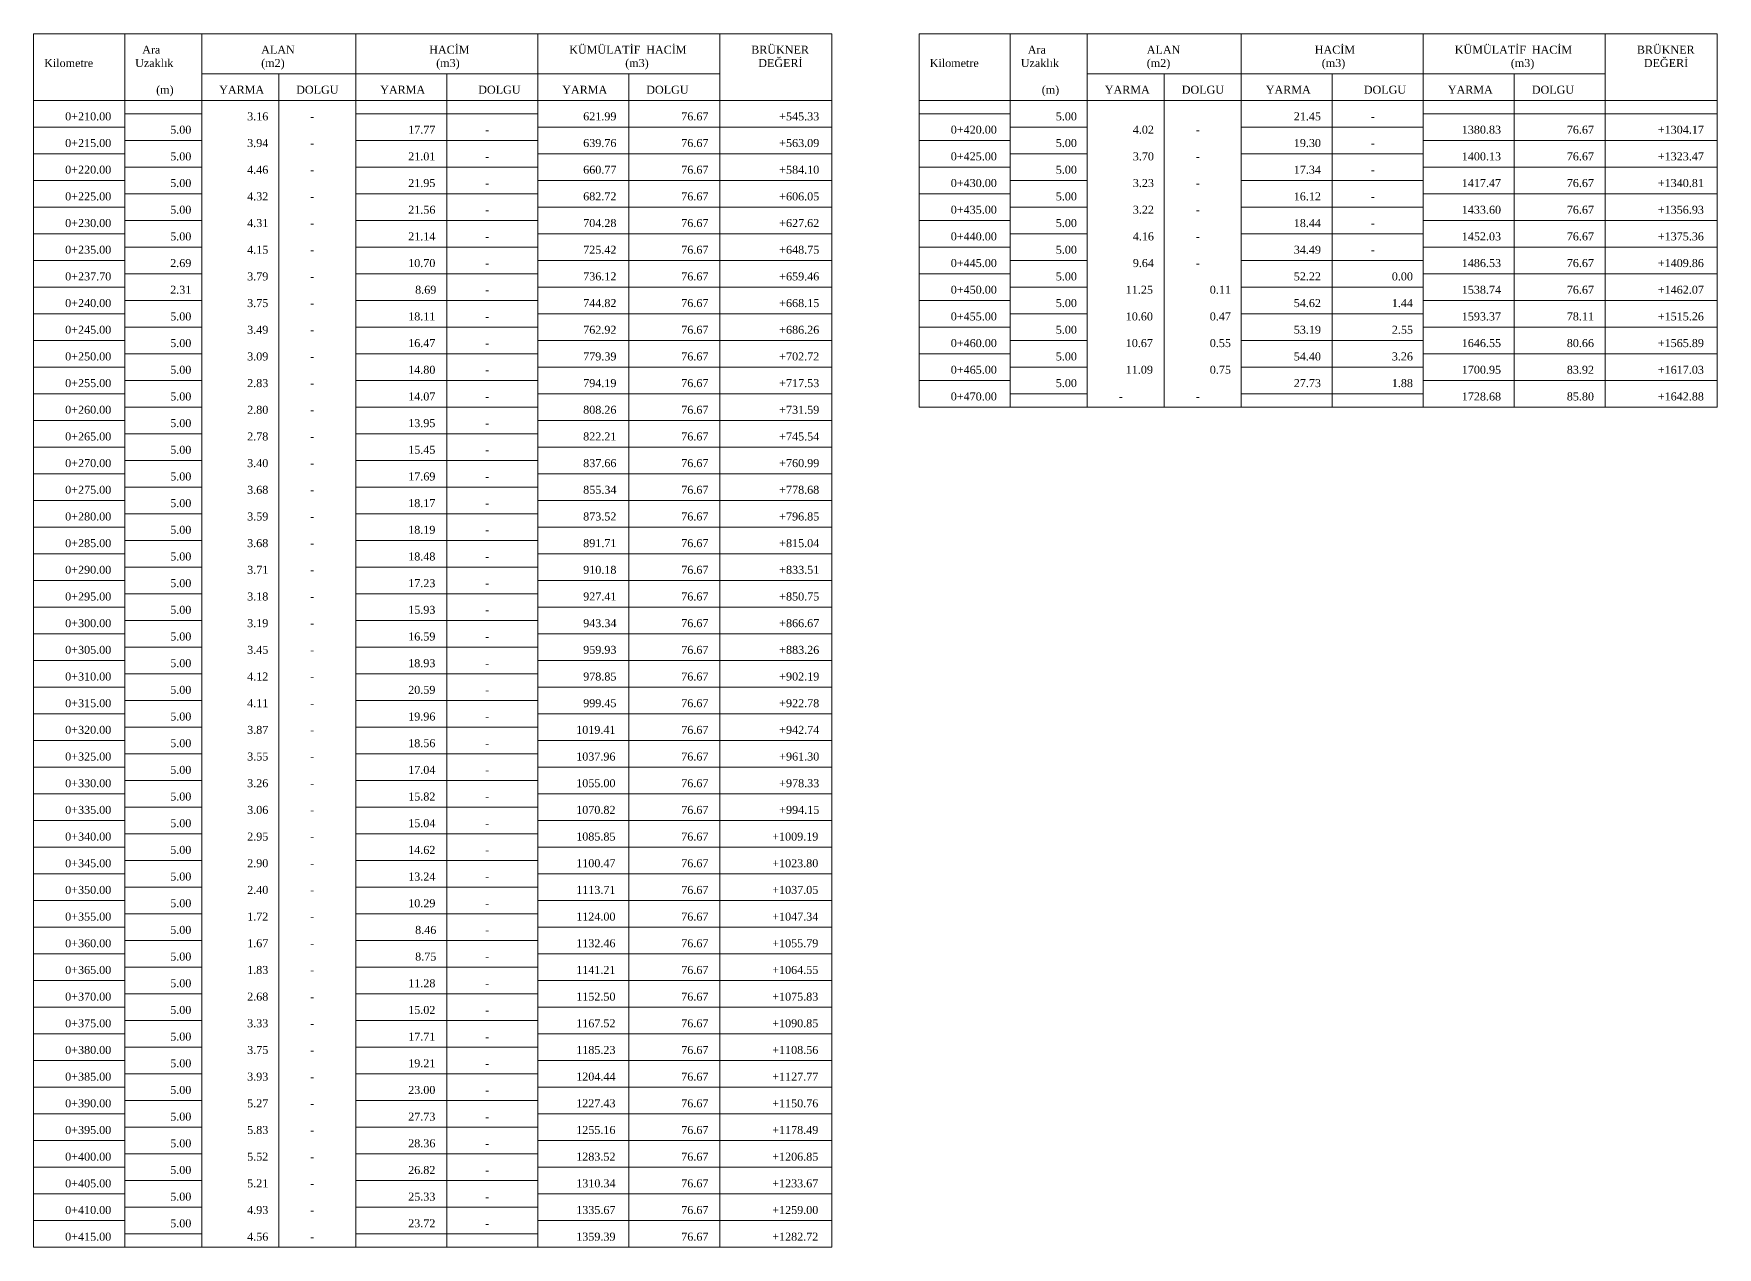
# Model space of a CAD drawing. Header units: metres. Extents: x 478603 to 489313, y 4282657 to 4289463.
# Drawn here: x 485165.8 to 485481.4, y 4285968.2 to 4286195.7 of the extents above; entities that cross this region are included whole.
import ezdxf

# ---------------------------------------------------------------- set-up
doc = ezdxf.new("R2010")
doc.units = ezdxf.units.M
for name, color, linetype, lineweight in [('TB_C', 96, 'Continuous', 0), ('TB_M', 18, 'Continuous', 0), ('TB_R', 1, 'Continuous', 0)]:
    doc.layers.add(name, color=color, linetype=linetype, lineweight=lineweight)
doc.styles.get("Standard").update_dxf_attribs({"font": 'times.ttf'})

msp = doc.modelspace()

# ---------------------------------------------------------------- linework, layer by layer
at = {"layer": 'TB_C'}
for p, q in [((485165.75, 4286195.69), (485315.38, 4286195.69)), ((485165.75, 4286195.69), (485165.75, 4285968.19)), ((485182.82, 4286195.69), (485182.82, 4285968.19)), ((485197.25, 4286195.69), (485197.25, 4285968.19)), ((485226.13, 4286195.69), (485226.13, 4285968.19)), ((485260.25, 4286195.69), (485260.25, 4285968.19)), ((485294.38, 4286195.69), (485294.38, 4285968.19)), ((485315.38, 4286195.69), (485315.38, 4285968.19)), ((485331.78, 4286195.69), (485481.41, 4286195.69)), ((485331.78, 4286195.69), (485331.78, 4286125.69)), ((485348.85, 4286195.69), (485348.85, 4286125.69)), ((485363.28, 4286195.69), (485363.28, 4286125.69)), ((485392.16, 4286195.69), (485392.16, 4286125.69)), ((485426.28, 4286195.69), (485426.28, 4286125.69)), ((485460.41, 4286195.69), (485460.41, 4286125.69)), ((485481.41, 4286195.69), (485481.41, 4286125.69)), ((485197.25, 4286188.19), (485294.38, 4286188.19)), ((485211.69, 4286188.19), (485211.69, 4285968.19)), ((485243.19, 4286188.19), (485243.19, 4285968.19)), ((485277.32, 4286188.19), (485277.32, 4285968.19)), ((485363.28, 4286188.19), (485460.41, 4286188.19)), ((485377.72, 4286188.19), (485377.72, 4286125.69)), ((485409.22, 4286188.19), (485409.22, 4286125.69)), ((485443.35, 4286188.19), (485443.35, 4286125.69)), ((485165.75, 4286183.19), (485315.38, 4286183.19)), ((485331.78, 4286183.19), (485481.41, 4286183.19)), ((485182.82, 4286180.69), (485197.25, 4286180.69)), ((485226.13, 4286180.69), (485260.25, 4286180.69)), ((485331.78, 4286180.69), (485348.85, 4286180.69)), ((485426.28, 4286180.69), (485481.41, 4286180.69)), ((485165.75, 4286178.19), (485182.82, 4286178.19)), ((485260.25, 4286178.19), (485315.38, 4286178.19)), ((485348.85, 4286178.19), (485363.28, 4286178.19)), ((485392.16, 4286178.19), (485426.28, 4286178.19)), ((485165.75, 4286173.19), (485182.82, 4286173.19)), ((485182.82, 4286175.69), (485197.25, 4286175.69)), ((485226.13, 4286175.69), (485260.25, 4286175.69)), ((485260.25, 4286173.19), (485315.38, 4286173.19)), ((485331.78, 4286175.69), (485348.85, 4286175.69)), ((485348.85, 4286173.19), (485363.28, 4286173.19)), ((485392.16, 4286173.19), (485426.28, 4286173.19)), ((485426.28, 4286175.69), (485481.41, 4286175.69)), ((485182.82, 4286170.69), (485197.25, 4286170.69)), ((485226.13, 4286170.69), (485260.25, 4286170.69)), ((485331.78, 4286170.69), (485348.85, 4286170.69)), ((485426.28, 4286170.69), (485481.41, 4286170.69)), ((485165.75, 4286168.19), (485182.82, 4286168.19)), ((485260.25, 4286168.19), (485315.38, 4286168.19)), ((485348.85, 4286168.19), (485363.28, 4286168.19)), ((485392.16, 4286168.19), (485426.28, 4286168.19)), ((485182.82, 4286165.69), (485197.25, 4286165.69)), ((485226.13, 4286165.69), (485260.25, 4286165.69)), ((485331.78, 4286165.69), (485348.85, 4286165.69)), ((485426.28, 4286165.69), (485481.41, 4286165.69)), ((485165.75, 4286163.19), (485182.82, 4286163.19)), ((485182.82, 4286160.69), (485197.25, 4286160.69)), ((485226.13, 4286160.69), (485260.25, 4286160.69)), ((485260.25, 4286163.19), (485315.38, 4286163.19)), ((485331.78, 4286160.69), (485348.85, 4286160.69)), ((485348.85, 4286163.19), (485363.28, 4286163.19)), ((485392.16, 4286163.19), (485426.28, 4286163.19)), ((485426.28, 4286160.69), (485481.41, 4286160.69)), ((485165.75, 4286158.19), (485182.82, 4286158.19)), ((485260.25, 4286158.19), (485315.38, 4286158.19)), ((485348.85, 4286158.19), (485363.28, 4286158.19)), ((485392.16, 4286158.19), (485426.28, 4286158.19)), ((485182.82, 4286155.69), (485197.25, 4286155.69)), ((485226.13, 4286155.69), (485260.25, 4286155.69)), ((485331.78, 4286155.69), (485348.85, 4286155.69)), ((485426.28, 4286155.69), (485481.41, 4286155.69)), ((485165.75, 4286153.19), (485182.82, 4286153.19)), ((485260.25, 4286153.19), (485315.38, 4286153.19)), ((485348.85, 4286153.19), (485363.28, 4286153.19)), ((485392.16, 4286153.19), (485426.28, 4286153.19)), ((485165.75, 4286148.19), (485182.82, 4286148.19)), ((485182.82, 4286150.69), (485197.25, 4286150.69)), ((485226.13, 4286150.69), (485260.25, 4286150.69)), ((485260.25, 4286148.19), (485315.38, 4286148.19)), ((485331.78, 4286150.69), (485348.85, 4286150.69)), ((485348.85, 4286148.19), (485363.28, 4286148.19)), ((485392.16, 4286148.19), (485426.28, 4286148.19)), ((485426.28, 4286150.69), (485481.41, 4286150.69)), ((485182.82, 4286145.69), (485197.25, 4286145.69)), ((485226.13, 4286145.69), (485260.25, 4286145.69)), ((485331.78, 4286145.69), (485348.85, 4286145.69)), ((485426.28, 4286145.69), (485481.41, 4286145.69)), ((485165.75, 4286143.19), (485182.82, 4286143.19)), ((485260.25, 4286143.19), (485315.38, 4286143.19)), ((485348.85, 4286143.19), (485363.28, 4286143.19)), ((485392.16, 4286143.19), (485426.28, 4286143.19)), ((485182.82, 4286140.69), (485197.25, 4286140.69)), ((485226.13, 4286140.69), (485260.25, 4286140.69)), ((485331.78, 4286140.69), (485348.85, 4286140.69)), ((485426.28, 4286140.69), (485481.41, 4286140.69)), ((485165.75, 4286138.19), (485182.82, 4286138.19)), ((485182.82, 4286135.69), (485197.25, 4286135.69)), ((485226.13, 4286135.69), (485260.25, 4286135.69)), ((485260.25, 4286138.19), (485315.38, 4286138.19)), ((485331.78, 4286135.69), (485348.85, 4286135.69)), ((485348.85, 4286138.19), (485363.28, 4286138.19)), ((485392.16, 4286138.19), (485426.28, 4286138.19)), ((485426.28, 4286135.69), (485481.41, 4286135.69)), ((485165.75, 4286133.19), (485182.82, 4286133.19)), ((485260.25, 4286133.19), (485315.38, 4286133.19)), ((485348.85, 4286133.19), (485363.28, 4286133.19)), ((485392.16, 4286133.19), (485426.28, 4286133.19)), ((485182.82, 4286130.69), (485197.25, 4286130.69)), ((485226.13, 4286130.69), (485260.25, 4286130.69)), ((485331.78, 4286130.69), (485348.85, 4286130.69)), ((485426.28, 4286130.69), (485481.41, 4286130.69)), ((485165.75, 4286128.19), (485182.82, 4286128.19)), ((485260.25, 4286128.19), (485315.38, 4286128.19)), ((485348.85, 4286128.19), (485363.28, 4286128.19)), ((485392.16, 4286128.19), (485426.28, 4286128.19)), ((485165.75, 4286123.19), (485182.82, 4286123.19)), ((485182.82, 4286125.69), (485197.25, 4286125.69)), ((485226.13, 4286125.69), (485260.25, 4286125.69)), ((485260.25, 4286123.19), (485315.38, 4286123.19)), ((485331.78, 4286125.69), (485481.41, 4286125.69)), ((485182.82, 4286120.69), (485197.25, 4286120.69)), ((485226.13, 4286120.69), (485260.25, 4286120.69)), ((485165.75, 4286118.19), (485182.82, 4286118.19)), ((485260.25, 4286118.19), (485315.38, 4286118.19)), ((485165.75, 4286113.19), (485182.82, 4286113.19)), ((485182.82, 4286115.69), (485197.25, 4286115.69)), ((485226.13, 4286115.69), (485260.25, 4286115.69)), ((485260.25, 4286113.19), (485315.38, 4286113.19)), ((485182.82, 4286110.69), (485197.25, 4286110.69)), ((485226.13, 4286110.69), (485260.25, 4286110.69)), ((485165.75, 4286108.19), (485182.82, 4286108.19)), ((485260.25, 4286108.19), (485315.38, 4286108.19)), ((485182.82, 4286105.69), (485197.25, 4286105.69)), ((485226.13, 4286105.69), (485260.25, 4286105.69)), ((485165.75, 4286103.19), (485182.82, 4286103.19)), ((485182.82, 4286100.69), (485197.25, 4286100.69)), ((485226.13, 4286100.69), (485260.25, 4286100.69)), ((485260.25, 4286103.19), (485315.38, 4286103.19)), ((485165.75, 4286098.19), (485182.82, 4286098.19)), ((485260.25, 4286098.19), (485315.38, 4286098.19)), ((485182.82, 4286095.69), (485197.25, 4286095.69)), ((485226.13, 4286095.69), (485260.25, 4286095.69)), ((485165.75, 4286093.19), (485182.82, 4286093.19)), ((485260.25, 4286093.19), (485315.38, 4286093.19)), ((485165.75, 4286088.19), (485182.82, 4286088.19)), ((485182.82, 4286090.69), (485197.25, 4286090.69)), ((485226.13, 4286090.69), (485260.25, 4286090.69)), ((485260.25, 4286088.19), (485315.38, 4286088.19)), ((485182.82, 4286085.69), (485197.25, 4286085.69)), ((485226.13, 4286085.69), (485260.25, 4286085.69)), ((485165.75, 4286083.19), (485182.82, 4286083.19)), ((485260.25, 4286083.19), (485315.38, 4286083.19)), ((485182.82, 4286080.69), (485197.25, 4286080.69)), ((485226.13, 4286080.69), (485260.25, 4286080.69)), ((485165.75, 4286078.19), (485182.82, 4286078.19)), ((485182.82, 4286075.69), (485197.25, 4286075.69)), ((485226.13, 4286075.69), (485260.25, 4286075.69)), ((485260.25, 4286078.19), (485315.38, 4286078.19)), ((485165.75, 4286073.19), (485182.82, 4286073.19)), ((485260.25, 4286073.19), (485315.38, 4286073.19)), ((485182.82, 4286070.69), (485197.25, 4286070.69)), ((485226.13, 4286070.69), (485260.25, 4286070.69)), ((485165.75, 4286068.19), (485182.82, 4286068.19)), ((485260.25, 4286068.19), (485315.38, 4286068.19)), ((485165.75, 4286063.19), (485182.82, 4286063.19)), ((485182.82, 4286065.69), (485197.25, 4286065.69)), ((485226.13, 4286065.69), (485260.25, 4286065.69)), ((485260.25, 4286063.19), (485315.38, 4286063.19)), ((485182.82, 4286060.69), (485197.25, 4286060.69)), ((485226.13, 4286060.69), (485260.25, 4286060.69)), ((485165.75, 4286058.19), (485182.82, 4286058.19)), ((485260.25, 4286058.19), (485315.38, 4286058.19)), ((485165.75, 4286053.19), (485182.82, 4286053.19)), ((485182.82, 4286055.69), (485197.25, 4286055.69)), ((485226.13, 4286055.69), (485260.25, 4286055.69)), ((485260.25, 4286053.19), (485315.38, 4286053.19)), ((485182.82, 4286050.69), (485197.25, 4286050.69)), ((485226.13, 4286050.69), (485260.25, 4286050.69)), ((485165.75, 4286048.19), (485182.82, 4286048.19)), ((485260.25, 4286048.19), (485315.38, 4286048.19)), ((485182.82, 4286045.69), (485197.25, 4286045.69)), ((485226.13, 4286045.69), (485260.25, 4286045.69)), ((485165.75, 4286043.19), (485182.82, 4286043.19)), ((485182.82, 4286040.69), (485197.25, 4286040.69)), ((485226.13, 4286040.69), (485260.25, 4286040.69)), ((485260.25, 4286043.19), (485315.38, 4286043.19)), ((485165.75, 4286038.19), (485182.82, 4286038.19)), ((485260.25, 4286038.19), (485315.38, 4286038.19)), ((485182.82, 4286035.69), (485197.25, 4286035.69)), ((485226.13, 4286035.69), (485260.25, 4286035.69)), ((485165.75, 4286033.19), (485182.82, 4286033.19)), ((485260.25, 4286033.19), (485315.38, 4286033.19)), ((485165.75, 4286028.19), (485182.82, 4286028.19)), ((485182.82, 4286030.69), (485197.25, 4286030.69)), ((485226.13, 4286030.69), (485260.25, 4286030.69)), ((485260.25, 4286028.19), (485315.38, 4286028.19)), ((485182.82, 4286025.69), (485197.25, 4286025.69)), ((485226.13, 4286025.69), (485260.25, 4286025.69)), ((485165.75, 4286023.19), (485182.82, 4286023.19)), ((485260.25, 4286023.19), (485315.38, 4286023.19)), ((485182.82, 4286020.69), (485197.25, 4286020.69)), ((485226.13, 4286020.69), (485260.25, 4286020.69)), ((485165.75, 4286018.19), (485182.82, 4286018.19)), ((485182.82, 4286015.69), (485197.25, 4286015.69)), ((485226.13, 4286015.69), (485260.25, 4286015.69)), ((485260.25, 4286018.19), (485315.38, 4286018.19)), ((485165.75, 4286013.19), (485182.82, 4286013.19)), ((485260.25, 4286013.19), (485315.38, 4286013.19)), ((485182.82, 4286010.69), (485197.25, 4286010.69)), ((485226.13, 4286010.69), (485260.25, 4286010.69)), ((485165.75, 4286008.19), (485182.82, 4286008.19)), ((485260.25, 4286008.19), (485315.38, 4286008.19)), ((485165.75, 4286003.19), (485182.82, 4286003.19)), ((485182.82, 4286005.69), (485197.25, 4286005.69)), ((485226.13, 4286005.69), (485260.25, 4286005.69)), ((485260.25, 4286003.19), (485315.38, 4286003.19)), ((485182.82, 4286000.69), (485197.25, 4286000.69)), ((485226.13, 4286000.69), (485260.25, 4286000.69)), ((485165.75, 4285998.19), (485182.82, 4285998.19)), ((485260.25, 4285998.19), (485315.38, 4285998.19)), ((485165.75, 4285993.19), (485182.82, 4285993.19)), ((485182.82, 4285995.69), (485197.25, 4285995.69)), ((485226.13, 4285995.69), (485260.25, 4285995.69)), ((485260.25, 4285993.19), (485315.38, 4285993.19)), ((485182.82, 4285990.69), (485197.25, 4285990.69)), ((485226.13, 4285990.69), (485260.25, 4285990.69)), ((485165.75, 4285988.19), (485182.82, 4285988.19)), ((485260.25, 4285988.19), (485315.38, 4285988.19)), ((485182.82, 4285985.69), (485197.25, 4285985.69)), ((485226.13, 4285985.69), (485260.25, 4285985.69)), ((485165.75, 4285983.19), (485182.82, 4285983.19)), ((485182.82, 4285980.69), (485197.25, 4285980.69)), ((485226.13, 4285980.69), (485260.25, 4285980.69)), ((485260.25, 4285983.19), (485315.38, 4285983.19)), ((485165.75, 4285978.19), (485182.82, 4285978.19)), ((485260.25, 4285978.19), (485315.38, 4285978.19)), ((485182.82, 4285975.69), (485197.25, 4285975.69)), ((485226.13, 4285975.69), (485260.25, 4285975.69)), ((485165.75, 4285973.19), (485182.82, 4285973.19)), ((485260.25, 4285973.19), (485315.38, 4285973.19)), ((485165.75, 4285968.19), (485315.38, 4285968.19)), ((485182.82, 4285970.69), (485197.25, 4285970.69)), ((485226.13, 4285970.69), (485260.25, 4285970.69))]:
    msp.add_line(p, q, dxfattribs=at)

# ---------------------------------------------------------------- texts
at = {"layer": 'TB_M'}
for s, p in [('Ara', (485186.1, 4286191.94)), ('ALAN', (485208.41, 4286191.94)), ('HACİM', (485239.91, 4286191.94)), ('KÜMÜLATİF', (485266.16, 4286191.94)), ('HACİM', (485280.6, 4286191.94)), ('BRÜKNER', (485300.28, 4286191.94)), ('Ara', (485352.13, 4286191.94)), ('ALAN', (485374.44, 4286191.94)), ('HACİM', (485405.94, 4286191.94)), ('KÜMÜLATİF', (485432.19, 4286191.94)), ('HACİM', (485446.63, 4286191.94)), ('BRÜKNER', (485466.32, 4286191.94)), ('Kilometre', (485167.72, 4286189.44)), ('Uzaklık', (485184.78, 4286189.44)), ('(m2)', (485208.41, 4286189.44)), ('(m3)', (485241.22, 4286189.44)), ('(m3)', (485276.66, 4286189.44)), ('DEĞERİ', (485301.6, 4286189.44)), ('Kilometre', (485333.75, 4286189.44)), ('Uzaklık', (485350.82, 4286189.44)), ('(m2)', (485374.44, 4286189.44)), ('(m3)', (485407.25, 4286189.44)), ('(m3)', (485442.69, 4286189.44)), ('DEĞERİ', (485467.63, 4286189.44)), ('(m)', (485188.72, 4286184.44)), ('YARMA', (485200.53, 4286184.44)), ('DOLGU', (485214.97, 4286184.44)), ('YARMA', (485230.72, 4286184.44)), ('DOLGU', (485249.1, 4286184.44)), ('YARMA', (485264.85, 4286184.44)), ('DOLGU', (485280.6, 4286184.44)), ('(m)', (485354.75, 4286184.44)), ('YARMA', (485366.57, 4286184.44)), ('DOLGU', (485381, 4286184.44)), ('YARMA', (485396.75, 4286184.44)), ('DOLGU', (485415.13, 4286184.44)), ('YARMA', (485430.88, 4286184.44)), ('DOLGU', (485446.63, 4286184.44)), ('0+210.00', (485171.66, 4286179.44)), ('-', (485217.6, 4286179.44)), ('-', (485416.44, 4286179.44)), ('-', (485250.41, 4286176.94)), ('0+420.00', (485337.69, 4286176.94)), ('-', (485383.63, 4286176.94)), ('0+215.00', (485171.66, 4286174.44)), ('-', (485217.6, 4286174.44)), ('0+425.00', (485337.69, 4286171.94)), ('-', (485416.44, 4286174.44)), ('0+220.00', (485171.66, 4286169.44)), ('-', (485217.6, 4286169.44)), ('-', (485250.41, 4286171.94)), ('-', (485383.63, 4286171.94)), ('-', (485416.44, 4286169.44)), ('-', (485250.41, 4286166.94)), ('0+430.00', (485337.69, 4286166.94)), ('-', (485383.63, 4286166.94)), ('0+225.00', (485171.66, 4286164.44)), ('-', (485217.6, 4286164.44)), ('-', (485416.44, 4286164.44)), ('0+230.00', (485171.66, 4286159.44)), ('-', (485250.41, 4286161.94)), ('0+435.00', (485337.69, 4286161.94)), ('-', (485383.63, 4286161.94)), ('-', (485217.6, 4286159.44)), ('-', (485250.41, 4286156.94)), ('0+440.00', (485337.69, 4286156.94)), ('-', (485383.63, 4286156.94)), ('-', (485416.44, 4286159.44)), ('0+235.00', (485171.66, 4286154.44)), ('-', (485217.6, 4286154.44)), ('-', (485416.44, 4286154.44)), ('-', (485250.41, 4286151.94)), ('0+445.00', (485337.69, 4286151.94)), ('-', (485383.63, 4286151.94)), ('0+237.70', (485171.66, 4286149.44)), ('-', (485217.6, 4286149.44)), ('0+450.00', (485337.69, 4286146.94)), ('0+240.00', (485171.66, 4286144.44)), ('-', (485217.6, 4286144.44)), ('-', (485250.41, 4286146.94)), ('-', (485250.41, 4286141.94)), ('0+455.00', (485337.69, 4286141.94)), ('0+245.00', (485171.66, 4286139.44)), ('-', (485217.6, 4286139.44)), ('0+460.00', (485337.69, 4286136.94)), ('0+250.00', (485171.66, 4286134.44)), ('-', (485250.41, 4286136.94)), ('-', (485217.6, 4286134.44)), ('-', (485250.41, 4286131.94)), ('0+465.00', (485337.69, 4286131.94)), ('0+255.00', (485171.66, 4286129.44)), ('-', (485217.6, 4286129.44)), ('0+260.00', (485171.66, 4286124.44)), ('-', (485250.41, 4286126.94)), ('0+470.00', (485337.69, 4286126.94)), ('-', (485369.19, 4286126.94)), ('-', (485383.63, 4286126.94)), ('-', (485217.6, 4286124.44)), ('0+265.00', (485171.66, 4286119.44)), ('-', (485217.6, 4286119.44)), ('-', (485250.41, 4286121.94)), ('-', (485250.41, 4286116.94)), ('0+270.00', (485171.66, 4286114.44)), ('-', (485217.6, 4286114.44)), ('0+275.00', (485171.66, 4286109.44)), ('-', (485217.6, 4286109.44)), ('-', (485250.41, 4286111.94)), ('-', (485250.41, 4286106.94)), ('0+280.00', (485171.66, 4286104.44)), ('-', (485217.6, 4286104.44)), ('0+285.00', (485171.66, 4286099.44)), ('-', (485250.41, 4286101.94)), ('-', (485217.6, 4286099.44)), ('-', (485250.41, 4286096.94)), ('0+290.00', (485171.66, 4286094.44)), ('-', (485217.6, 4286094.44)), ('-', (485250.41, 4286091.94)), ('0+295.00', (485171.66, 4286089.44)), ('-', (485217.6, 4286089.44)), ('0+300.00', (485171.66, 4286084.44)), ('-', (485217.6, 4286084.44)), ('-', (485250.41, 4286086.94)), ('-', (485250.41, 4286081.94)), ('0+305.00', (485171.66, 4286079.44)), ('-', (485217.6, 4286079.44)), ('0+310.00', (485171.66, 4286074.44)), ('-', (485250.41, 4286076.94)), ('-', (485217.6, 4286074.44)), ('-', (485250.41, 4286071.94)), ('0+315.00', (485171.66, 4286069.44)), ('-', (485217.6, 4286069.44)), ('0+320.00', (485171.66, 4286064.44)), ('-', (485250.41, 4286066.94)), ('-', (485217.6, 4286064.44)), ('0+325.00', (485171.66, 4286059.44)), ('-', (485217.6, 4286059.44)), ('-', (485250.41, 4286061.94)), ('-', (485250.41, 4286056.94)), ('0+330.00', (485171.66, 4286054.44)), ('-', (485217.6, 4286054.44)), ('0+335.00', (485171.66, 4286049.44)), ('-', (485217.6, 4286049.44)), ('-', (485250.41, 4286051.94)), ('-', (485250.41, 4286046.94)), ('0+340.00', (485171.66, 4286044.44)), ('-', (485217.6, 4286044.44)), ('0+345.00', (485171.66, 4286039.44)), ('-', (485250.41, 4286041.94)), ('-', (485217.6, 4286039.44)), ('-', (485250.41, 4286036.94)), ('0+350.00', (485171.66, 4286034.44)), ('-', (485217.6, 4286034.44)), ('-', (485250.41, 4286031.94)), ('0+355.00', (485171.66, 4286029.44)), ('-', (485217.6, 4286029.44)), ('0+360.00', (485171.66, 4286024.44)), ('-', (485217.6, 4286024.44)), ('-', (485250.41, 4286026.94)), ('-', (485250.41, 4286021.94)), ('0+365.00', (485171.66, 4286019.44)), ('-', (485217.6, 4286019.44)), ('0+370.00', (485171.66, 4286014.44)), ('-', (485250.41, 4286016.94)), ('-', (485217.6, 4286014.44)), ('-', (485250.41, 4286011.94)), ('0+375.00', (485171.66, 4286009.44)), ('-', (485217.6, 4286009.44)), ('0+380.00', (485171.66, 4286004.44)), ('-', (485250.41, 4286006.94)), ('-', (485217.6, 4286004.44)), ('0+385.00', (485171.66, 4285999.44)), ('-', (485217.6, 4285999.44)), ('-', (485250.41, 4286001.94)), ('-', (485250.41, 4285996.94)), ('0+390.00', (485171.66, 4285994.44)), ('-', (485217.6, 4285994.44)), ('0+395.00', (485171.66, 4285989.44)), ('-', (485217.6, 4285989.44)), ('-', (485250.41, 4285991.94)), ('-', (485250.41, 4285986.94)), ('0+400.00', (485171.66, 4285984.44)), ('-', (485217.6, 4285984.44)), ('0+405.00', (485171.66, 4285979.44)), ('-', (485250.41, 4285981.94)), ('-', (485217.6, 4285979.44)), ('-', (485250.41, 4285976.94)), ('0+410.00', (485171.66, 4285974.44)), ('-', (485217.6, 4285974.44)), ('-', (485250.41, 4285971.94)), ('0+415.00', (485171.66, 4285969.44)), ('-', (485217.6, 4285969.44))]:
    msp.add_text(s, height=1.5, dxfattribs=at).set_placement(p)
at = {"layer": 'TB_R'}
for s, p in [('3.16', (485205.78, 4286179.44)), ('621.99', (485268.78, 4286179.44)), ('76.67', (485287.16, 4286179.44)), ('+545.33', (485305.53, 4286179.44)), ('5.00', (485357.38, 4286179.44)), ('21.45', (485402, 4286179.44)), ('5.00', (485191.35, 4286176.94)), ('17.77', (485235.97, 4286176.94)), ('4.02', (485371.82, 4286176.94)), ('1380.83', (485433.5, 4286176.94)), ('76.67', (485453.19, 4286176.94)), ('+1304.17', (485470.25, 4286176.94)), ('5.00', (485191.35, 4286171.94)), ('3.94', (485205.78, 4286174.44)), ('21.01', (485235.97, 4286171.94)), ('639.76', (485268.78, 4286174.44)), ('76.67', (485287.16, 4286174.44)), ('+563.09', (485305.53, 4286174.44)), ('5.00', (485357.38, 4286174.44)), ('3.70', (485371.82, 4286171.94)), ('19.30', (485402, 4286174.44)), ('1400.13', (485433.5, 4286171.94)), ('76.67', (485453.19, 4286171.94)), ('+1323.47', (485470.25, 4286171.94)), ('4.46', (485205.78, 4286169.44)), ('660.77', (485268.78, 4286169.44)), ('76.67', (485287.16, 4286169.44)), ('+584.10', (485305.53, 4286169.44)), ('5.00', (485357.38, 4286169.44)), ('17.34', (485402, 4286169.44)), ('5.00', (485191.35, 4286166.94)), ('21.95', (485235.97, 4286166.94)), ('3.23', (485371.82, 4286166.94)), ('1417.47', (485433.5, 4286166.94)), ('76.67', (485453.19, 4286166.94)), ('+1340.81', (485470.25, 4286166.94)), ('4.32', (485205.78, 4286164.44)), ('682.72', (485268.78, 4286164.44)), ('76.67', (485287.16, 4286164.44)), ('+606.05', (485305.53, 4286164.44)), ('5.00', (485357.38, 4286164.44)), ('16.12', (485402, 4286164.44)), ('5.00', (485191.35, 4286161.94)), ('4.31', (485205.78, 4286159.44)), ('21.56', (485235.97, 4286161.94)), ('704.28', (485268.78, 4286159.44)), ('76.67', (485287.16, 4286159.44)), ('+627.62', (485305.53, 4286159.44)), ('5.00', (485357.38, 4286159.44)), ('3.22', (485371.82, 4286161.94)), ('18.44', (485402, 4286159.44)), ('1433.60', (485433.5, 4286161.94)), ('76.67', (485453.19, 4286161.94)), ('+1356.93', (485470.25, 4286161.94)), ('5.00', (485191.35, 4286156.94)), ('21.14', (485235.97, 4286156.94)), ('4.16', (485371.82, 4286156.94)), ('1452.03', (485433.5, 4286156.94)), ('76.67', (485453.19, 4286156.94)), ('+1375.36', (485470.25, 4286156.94)), ('4.15', (485205.78, 4286154.44)), ('725.42', (485268.78, 4286154.44)), ('76.67', (485287.16, 4286154.44)), ('+648.75', (485305.53, 4286154.44)), ('5.00', (485357.38, 4286154.44)), ('34.49', (485402, 4286154.44)), ('2.69', (485191.35, 4286151.94)), ('10.70', (485235.97, 4286151.94)), ('9.64', (485371.82, 4286151.94)), ('1486.53', (485433.5, 4286151.94)), ('76.67', (485453.19, 4286151.94)), ('+1409.86', (485470.25, 4286151.94)), ('2.31', (485191.35, 4286146.94)), ('3.79', (485205.78, 4286149.44)), ('8.69', (485237.28, 4286146.94)), ('736.12', (485268.78, 4286149.44)), ('76.67', (485287.16, 4286149.44)), ('+659.46', (485305.53, 4286149.44)), ('5.00', (485357.38, 4286149.44)), ('11.25', (485370.5, 4286146.94)), ('0.11', (485386.25, 4286146.94)), ('52.22', (485402, 4286149.44)), ('0.00', (485420.38, 4286149.44)), ('1538.74', (485433.5, 4286146.94)), ('76.67', (485453.19, 4286146.94)), ('+1462.07', (485470.25, 4286146.94)), ('3.75', (485205.78, 4286144.44)), ('744.82', (485268.78, 4286144.44)), ('76.67', (485287.16, 4286144.44)), ('+668.15', (485305.53, 4286144.44)), ('5.00', (485357.38, 4286144.44)), ('54.62', (485402, 4286144.44)), ('1.44', (485420.38, 4286144.44)), ('5.00', (485191.35, 4286141.94)), ('18.11', (485235.97, 4286141.94)), ('10.60', (485370.5, 4286141.94)), ('0.47', (485386.25, 4286141.94)), ('1593.37', (485433.5, 4286141.94)), ('78.11', (485453.19, 4286141.94)), ('+1515.26', (485470.25, 4286141.94)), ('5.00', (485191.35, 4286136.94)), ('3.49', (485205.78, 4286139.44)), ('16.47', (485235.97, 4286136.94)), ('762.92', (485268.78, 4286139.44)), ('76.67', (485287.16, 4286139.44)), ('+686.26', (485305.53, 4286139.44)), ('5.00', (485357.38, 4286139.44)), ('10.67', (485370.5, 4286136.94)), ('0.55', (485386.25, 4286136.94)), ('53.19', (485402, 4286139.44)), ('2.55', (485420.38, 4286139.44)), ('1646.55', (485433.5, 4286136.94)), ('80.66', (485453.19, 4286136.94)), ('+1565.89', (485470.25, 4286136.94)), ('3.09', (485205.78, 4286134.44)), ('779.39', (485268.78, 4286134.44)), ('76.67', (485287.16, 4286134.44)), ('+702.72', (485305.53, 4286134.44)), ('5.00', (485357.38, 4286134.44)), ('54.40', (485402, 4286134.44)), ('3.26', (485420.38, 4286134.44)), ('5.00', (485191.35, 4286131.94)), ('14.80', (485235.97, 4286131.94)), ('11.09', (485370.5, 4286131.94)), ('0.75', (485386.25, 4286131.94)), ('1700.95', (485433.5, 4286131.94)), ('83.92', (485453.19, 4286131.94)), ('+1617.03', (485470.25, 4286131.94)), ('2.83', (485205.78, 4286129.44)), ('794.19', (485268.78, 4286129.44)), ('76.67', (485287.16, 4286129.44)), ('+717.53', (485305.53, 4286129.44)), ('5.00', (485357.38, 4286129.44)), ('27.73', (485402, 4286129.44)), ('1.88', (485420.38, 4286129.44)), ('5.00', (485191.35, 4286126.94)), ('2.80', (485205.78, 4286124.44)), ('14.07', (485235.97, 4286126.94)), ('808.26', (485268.78, 4286124.44)), ('76.67', (485287.16, 4286124.44)), ('+731.59', (485305.53, 4286124.44)), ('1728.68', (485433.5, 4286126.94)), ('85.80', (485453.19, 4286126.94)), ('+1642.88', (485470.25, 4286126.94)), ('5.00', (485191.35, 4286121.94)), ('13.95', (485235.97, 4286121.94)), ('2.78', (485205.78, 4286119.44)), ('822.21', (485268.78, 4286119.44)), ('76.67', (485287.16, 4286119.44)), ('+745.54', (485305.53, 4286119.44)), ('5.00', (485191.35, 4286116.94)), ('15.45', (485235.97, 4286116.94)), ('5.00', (485191.35, 4286111.94)), ('3.40', (485205.78, 4286114.44)), ('17.69', (485235.97, 4286111.94)), ('837.66', (485268.78, 4286114.44)), ('76.67', (485287.16, 4286114.44)), ('+760.99', (485305.53, 4286114.44)), ('3.68', (485205.78, 4286109.44)), ('855.34', (485268.78, 4286109.44)), ('76.67', (485287.16, 4286109.44)), ('+778.68', (485305.53, 4286109.44)), ('5.00', (485191.35, 4286106.94)), ('18.17', (485235.97, 4286106.94)), ('3.59', (485205.78, 4286104.44)), ('873.52', (485268.78, 4286104.44)), ('76.67', (485287.16, 4286104.44)), ('+796.85', (485305.53, 4286104.44)), ('5.00', (485191.35, 4286101.94)), ('3.68', (485205.78, 4286099.44)), ('18.19', (485235.97, 4286101.94)), ('891.71', (485268.78, 4286099.44)), ('76.67', (485287.16, 4286099.44)), ('+815.04', (485305.53, 4286099.44)), ('5.00', (485191.35, 4286096.94)), ('18.48', (485235.97, 4286096.94)), ('3.71', (485205.78, 4286094.44)), ('910.18', (485268.78, 4286094.44)), ('76.67', (485287.16, 4286094.44)), ('+833.51', (485305.53, 4286094.44)), ('5.00', (485191.35, 4286091.94)), ('17.23', (485235.97, 4286091.94)), ('5.00', (485191.35, 4286086.94)), ('3.18', (485205.78, 4286089.44)), ('15.93', (485235.97, 4286086.94)), ('927.41', (485268.78, 4286089.44)), ('76.67', (485287.16, 4286089.44)), ('+850.75', (485305.53, 4286089.44)), ('3.19', (485205.78, 4286084.44)), ('943.34', (485268.78, 4286084.44)), ('76.67', (485287.16, 4286084.44)), ('+866.67', (485305.53, 4286084.44)), ('5.00', (485191.35, 4286081.94)), ('16.59', (485235.97, 4286081.94)), ('5.00', (485191.35, 4286076.94)), ('3.45', (485205.78, 4286079.44)), ('18.93', (485235.97, 4286076.94)), ('959.93', (485268.78, 4286079.44)), ('76.67', (485287.16, 4286079.44)), ('+883.26', (485305.53, 4286079.44)), ('4.12', (485205.78, 4286074.44)), ('978.85', (485268.78, 4286074.44)), ('76.67', (485287.16, 4286074.44)), ('+902.19', (485305.53, 4286074.44)), ('5.00', (485191.35, 4286071.94)), ('20.59', (485235.97, 4286071.94)), ('4.11', (485205.78, 4286069.44)), ('999.45', (485268.78, 4286069.44)), ('76.67', (485287.16, 4286069.44)), ('+922.78', (485305.53, 4286069.44)), ('5.00', (485191.35, 4286066.94)), ('3.87', (485205.78, 4286064.44)), ('19.96', (485235.97, 4286066.94)), ('1019.41', (485267.47, 4286064.44)), ('76.67', (485287.16, 4286064.44)), ('+942.74', (485305.53, 4286064.44)), ('5.00', (485191.35, 4286061.94)), ('18.56', (485235.97, 4286061.94)), ('3.55', (485205.78, 4286059.44)), ('1037.96', (485267.47, 4286059.44)), ('76.67', (485287.16, 4286059.44)), ('+961.30', (485305.53, 4286059.44)), ('5.00', (485191.35, 4286056.94)), ('17.04', (485235.97, 4286056.94)), ('5.00', (485191.35, 4286051.94)), ('3.26', (485205.78, 4286054.44)), ('15.82', (485235.97, 4286051.94)), ('1055.00', (485267.47, 4286054.44)), ('76.67', (485287.16, 4286054.44)), ('+978.33', (485305.53, 4286054.44)), ('3.06', (485205.78, 4286049.44)), ('1070.82', (485267.47, 4286049.44)), ('76.67', (485287.16, 4286049.44)), ('+994.15', (485305.53, 4286049.44)), ('5.00', (485191.35, 4286046.94)), ('15.04', (485235.97, 4286046.94)), ('2.95', (485205.78, 4286044.44)), ('1085.85', (485267.47, 4286044.44)), ('76.67', (485287.16, 4286044.44)), ('+1009.19', (485304.22, 4286044.44)), ('5.00', (485191.35, 4286041.94)), ('2.90', (485205.78, 4286039.44)), ('14.62', (485235.97, 4286041.94)), ('1100.47', (485267.47, 4286039.44)), ('76.67', (485287.16, 4286039.44)), ('+1023.80', (485304.22, 4286039.44)), ('5.00', (485191.35, 4286036.94)), ('13.24', (485235.97, 4286036.94)), ('2.40', (485205.78, 4286034.44)), ('1113.71', (485267.47, 4286034.44)), ('76.67', (485287.16, 4286034.44)), ('+1037.05', (485304.22, 4286034.44)), ('5.00', (485191.35, 4286031.94)), ('10.29', (485235.97, 4286031.94)), ('5.00', (485191.35, 4286026.94)), ('1.72', (485205.78, 4286029.44)), ('8.46', (485237.28, 4286026.94)), ('1124.00', (485267.47, 4286029.44)), ('76.67', (485287.16, 4286029.44)), ('+1047.34', (485304.22, 4286029.44)), ('1.67', (485205.78, 4286024.44)), ('1132.46', (485267.47, 4286024.44)), ('76.67', (485287.16, 4286024.44)), ('+1055.79', (485304.22, 4286024.44)), ('5.00', (485191.35, 4286021.94)), ('8.75', (485237.28, 4286021.94)), ('5.00', (485191.35, 4286016.94)), ('1.83', (485205.78, 4286019.44)), ('11.28', (485235.97, 4286016.94)), ('1141.21', (485267.47, 4286019.44)), ('76.67', (485287.16, 4286019.44)), ('+1064.55', (485304.22, 4286019.44)), ('2.68', (485205.78, 4286014.44)), ('1152.50', (485267.47, 4286014.44)), ('76.67', (485287.16, 4286014.44)), ('+1075.83', (485304.22, 4286014.44)), ('5.00', (485191.35, 4286011.94)), ('15.02', (485235.97, 4286011.94)), ('3.33', (485205.78, 4286009.44)), ('1167.52', (485267.47, 4286009.44)), ('76.67', (485287.16, 4286009.44)), ('+1090.85', (485304.22, 4286009.44)), ('5.00', (485191.35, 4286006.94)), ('3.75', (485205.78, 4286004.44)), ('17.71', (485235.97, 4286006.94)), ('1185.23', (485267.47, 4286004.44)), ('76.67', (485287.16, 4286004.44)), ('+1108.56', (485304.22, 4286004.44)), ('5.00', (485191.35, 4286001.94)), ('19.21', (485235.97, 4286001.94)), ('3.93', (485205.78, 4285999.44)), ('1204.44', (485267.47, 4285999.44)), ('76.67', (485287.16, 4285999.44)), ('+1127.77', (485304.22, 4285999.44)), ('5.00', (485191.35, 4285996.94)), ('23.00', (485235.97, 4285996.94)), ('5.00', (485191.35, 4285991.94)), ('5.27', (485205.78, 4285994.44)), ('27.73', (485235.97, 4285991.94)), ('1227.43', (485267.47, 4285994.44)), ('76.67', (485287.16, 4285994.44)), ('+1150.76', (485304.22, 4285994.44)), ('5.83', (485205.78, 4285989.44)), ('1255.16', (485267.47, 4285989.44)), ('76.67', (485287.16, 4285989.44)), ('+1178.49', (485304.22, 4285989.44)), ('5.00', (485191.35, 4285986.94)), ('28.36', (485235.97, 4285986.94)), ('5.52', (485205.78, 4285984.44)), ('1283.52', (485267.47, 4285984.44)), ('76.67', (485287.16, 4285984.44)), ('+1206.85', (485304.22, 4285984.44)), ('5.00', (485191.35, 4285981.94)), ('5.21', (485205.78, 4285979.44)), ('26.82', (485235.97, 4285981.94)), ('1310.34', (485267.47, 4285979.44)), ('76.67', (485287.16, 4285979.44)), ('+1233.67', (485304.22, 4285979.44)), ('5.00', (485191.35, 4285976.94)), ('25.33', (485235.97, 4285976.94)), ('4.93', (485205.78, 4285974.44)), ('1335.67', (485267.47, 4285974.44)), ('76.67', (485287.16, 4285974.44)), ('+1259.00', (485304.22, 4285974.44)), ('5.00', (485191.35, 4285971.94)), ('23.72', (485235.97, 4285971.94)), ('4.56', (485205.78, 4285969.44)), ('1359.39', (485267.47, 4285969.44)), ('76.67', (485287.16, 4285969.44)), ('+1282.72', (485304.22, 4285969.44))]:
    msp.add_text(s, height=1.5, dxfattribs=at).set_placement(p)

doc.saveas('drawing.dxf')
